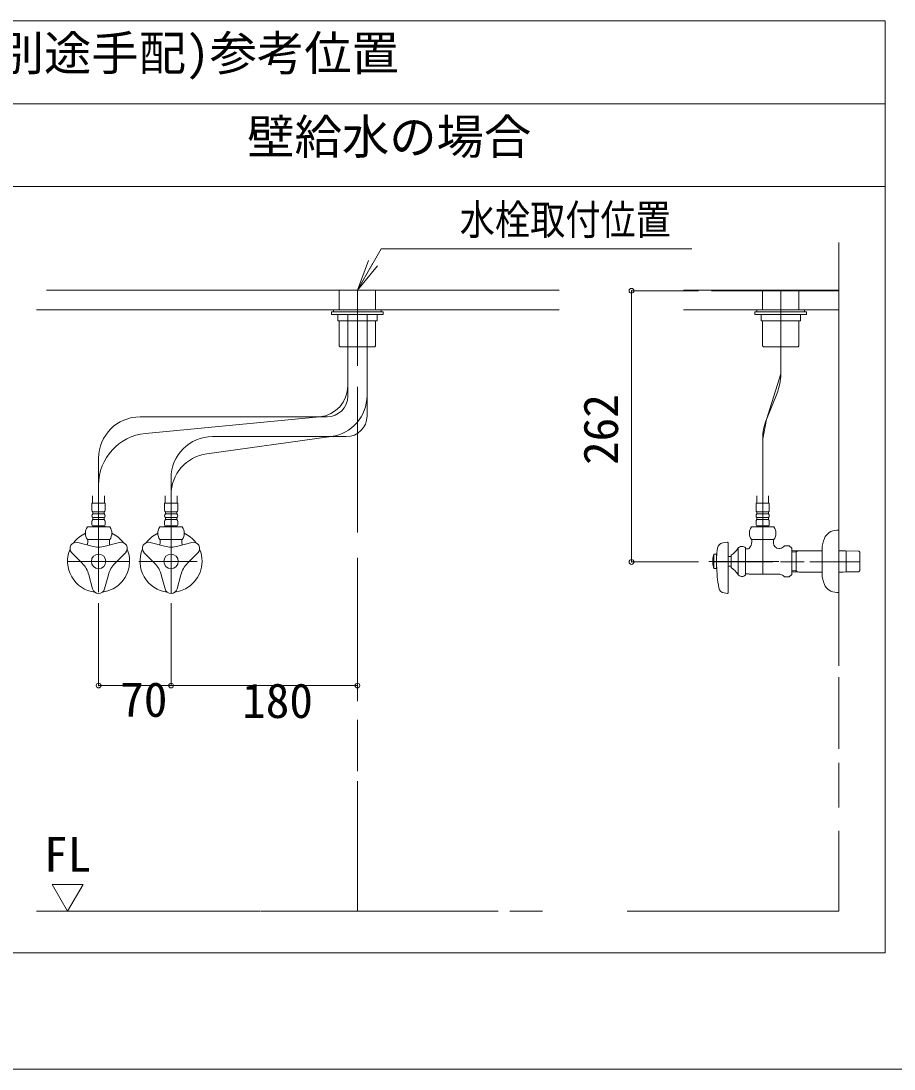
# Model space of a CAD drawing. Units: millimetres, scale not verified. Extents: x -1403 to 1403, y -962 to 946.
# Drawn here: x 470 to 987, y -962 to -342 of the extents above; entities that cross this region are included whole.
import ezdxf
from ezdxf.enums import TextEntityAlignment as Align

# ---------------------------------------------------------------- set-up
doc = ezdxf.new("R2010")
doc.units = ezdxf.units.MM
doc.header["$LTSCALE"] = 7
doc.header["$PDMODE"] = 32
doc.header["$PDSIZE"] = 2.8
doc.layers.add('F-0', color=7, linetype='Continuous', lineweight=15)
doc.styles.add('ＭＳ ゴシック', font='')
doc.styles.get('ＭＳ ゴシック').set_extended_font_data('MS Gothic')

msp = doc.modelspace()

# ---------------------------------------------------------------- linework, layer by layer
at = {"layer": 'F-0', "lineweight": 18}
for p, q in [((-59.327, -341.815), (981.923, -341.815)), ((-59.327, -390.815), (981.923, -390.815))]:
    msp.add_line(p, q, dxfattribs=at)
at = {"layer": 'F-0'}
for p, q in [((461.298, -439.815), (981.923, -439.815)), ((669.548, -501.065), (683.693, -476.565)), ((683.693, -476.565), (867.443, -476.565)), ((954.361, -472.89), (954.361, -501.45)), ((954.361, -472.89), (954.361, -562.796)), ((669.548, -501.065), (676.084, -483.62)), ((669.548, -501.065), (678.736, -485.151)), ((669.548, -501.065), (681.388, -486.683)), ((485.654, -501.065), (788.986, -501.065)), ((788.986, -501.065), (486.62, -501.065)), ((658.83, -501.065), (658.83, -512.702)), ((669.548, -501.099), (669.548, -545.917)), ((680.267, -512.702), (680.267, -501.065)), ((880.627, -501.45), (878.978, -501.45)), ((954.361, -501.45), (880.627, -501.45)), ((909.342, -512.702), (909.342, -501.065)), ((920.061, -550.662), (920.061, -501.065)), ((930.78, -501.065), (930.78, -512.702)), ((954.361, -501.45), (954.361, -536.231)), ((479.673, -512.702), (491.933, -512.702)), ((788.986, -512.702), (486.481, -512.702)), ((654.236, -513.927), (654.236, -515.458)), ((684.861, -513.927), (654.236, -513.927)), ((655.461, -512.702), (683.636, -512.702)), ((655.461, -513.927), (655.461, -512.702)), ((683.636, -513.927), (655.461, -513.927)), ((683.636, -512.702), (683.636, -513.927)), ((684.861, -515.458), (684.861, -513.927)), ((862.486, -512.702), (880.34, -512.702)), ((954.361, -512.702), (878.967, -512.702)), ((879.293, -512.702), (954.361, -512.702)), ((904.748, -515.458), (904.748, -513.927)), ((904.748, -513.927), (935.373, -513.927)), ((905.973, -512.702), (905.973, -513.927)), ((934.148, -512.702), (905.973, -512.702)), ((905.973, -513.927), (934.148, -513.927)), ((934.148, -513.927), (934.148, -512.702)), ((935.373, -513.927), (935.373, -515.458)), ((654.236, -515.458), (684.861, -515.458)), ((681.186, -515.458), (657.911, -515.458)), ((657.911, -515.458), (657.911, -519.133)), ((657.911, -519.133), (681.186, -519.133)), ((658.83, -519.133), (658.83, -534.078)), ((663.848, -557.72), (663.848, -515.299)), ((663.848, -557.72), (663.848, -519.133)), ((675.248, -563.477), (675.248, -515.514)), ((675.248, -563.477), (675.248, -519.133)), ((680.267, -534.078), (680.267, -519.133)), ((681.186, -519.133), (681.186, -515.458)), ((684.861, -514.846), (684.861, -515.458)), ((904.748, -514.846), (904.748, -515.458)), ((935.373, -515.458), (904.748, -515.458)), ((908.423, -515.458), (931.698, -515.458)), ((908.423, -519.133), (908.423, -515.458)), ((931.698, -519.133), (908.423, -519.133)), ((909.342, -534.078), (909.342, -519.133)), ((930.78, -519.133), (930.78, -534.078)), ((931.698, -515.458), (931.698, -519.133)), ((659.289, -534.538), (658.83, -534.078)), ((659.442, -534.691), (659.289, -534.538)), ((659.442, -534.691), (679.103, -534.691)), ((679.103, -534.691), (679.655, -534.691)), ((679.808, -534.538), (679.655, -534.691)), ((680.267, -534.078), (679.808, -534.538)), ((909.342, -534.078), (909.801, -534.538)), ((909.801, -534.538), (909.955, -534.691)), ((910.506, -534.691), (909.955, -534.691)), ((930.167, -534.691), (910.506, -534.691)), ((930.167, -534.691), (930.32, -534.538)), ((930.32, -534.538), (930.78, -534.078)), ((663.848, -563.762), (663.848, -557.72)), ((954.361, -555.962), (954.361, -579.731)), ((669.548, -558.311), (669.548, -644.383)), ((675.248, -575.497), (675.248, -563.477)), ((917.836, -562.121), (911.578, -577.633)), ((540.923, -576.012), (647.217, -576.012)), ((544.142, -585.839), (647.217, -576.012)), ((651.598, -576.012), (647.217, -576.012)), ((954.361, -573.754), (954.361, -596.999)), ((580.452, -597.901), (654.094, -587.747)), ((583.798, -587.747), (654.094, -587.747)), ((662.998, -587.747), (654.094, -587.747)), ((954.361, -587.369), (954.361, -716.34)), ((909.353, -589.092), (909.353, -669.196)), ((516.423, -600.512), (516.423, -616.326)), ((559.298, -612.247), (559.298, -622.171)), ((954.361, -609.949), (954.361, -723.279)), ((516.423, -616.326), (516.423, -679.78)), ((516.423, -616.326), (516.423, -679.78)), ((512.91, -622.824), (512.909, -627.056)), ((519.951, -627.056), (519.953, -622.824)), ((555.785, -622.824), (555.784, -627.056)), ((559.298, -622.171), (559.298, -680.527)), ((559.298, -622.171), (559.298, -680.527)), ((562.826, -627.056), (562.828, -622.824)), ((905.825, -627.056), (905.823, -622.824)), ((912.866, -622.824), (912.867, -627.056)), ((520.343, -627.056), (512.503, -627.056)), ((512.503, -627.056), (512.503, -631.19)), ((513.055, -632.262), (519.792, -632.262)), ((513.055, -633.487), (513.055, -632.262)), ((519.792, -632.262), (519.792, -633.487)), ((520.343, -631.19), (520.343, -627.056)), ((563.218, -627.056), (555.378, -627.056)), ((555.378, -627.056), (555.378, -631.19)), ((555.93, -632.262), (562.667, -632.262)), ((555.93, -633.487), (555.93, -632.262)), ((562.667, -632.262), (562.667, -633.487)), ((563.218, -631.19), (563.218, -627.056)), ((905.433, -627.056), (913.273, -627.056)), ((905.433, -631.19), (905.433, -627.056)), ((912.722, -632.262), (905.984, -632.262)), ((905.984, -632.262), (905.984, -633.487)), ((912.722, -633.487), (912.722, -632.262)), ((913.273, -627.056), (913.273, -631.19)), ((512.503, -637.928), (512.503, -639.918)), ((519.792, -633.487), (513.055, -633.487)), ((513.055, -635.631), (519.792, -635.631)), ((513.055, -636.856), (513.055, -635.631)), ((519.792, -636.856), (513.055, -636.856)), ((519.792, -635.631), (519.792, -636.856)), ((520.343, -639.918), (520.343, -637.928)), ((555.378, -637.928), (555.378, -639.918)), ((562.667, -633.487), (555.93, -633.487)), ((555.93, -635.631), (562.667, -635.631)), ((555.93, -636.856), (555.93, -635.631)), ((562.667, -636.856), (555.93, -636.856)), ((562.667, -635.631), (562.667, -636.856)), ((563.218, -639.918), (563.218, -637.928)), ((905.433, -639.918), (905.433, -637.928)), ((905.984, -633.487), (912.722, -633.487)), ((912.722, -635.631), (905.984, -635.631)), ((905.984, -635.631), (905.984, -636.856)), ((905.984, -636.856), (912.722, -636.856)), ((912.722, -636.856), (912.722, -635.631)), ((913.273, -637.928), (913.273, -639.918)), ((509.765, -641.143), (523.081, -641.143)), ((513.116, -640.531), (519.731, -640.531)), ((552.64, -641.143), (565.956, -641.143)), ((555.991, -640.531), (562.606, -640.531)), ((916.011, -641.143), (902.695, -641.143)), ((912.661, -640.531), (906.046, -640.531)), ((954.361, -643.165), (953.136, -643.165)), ((954.361, -643.165), (954.361, -679.731)), ((504.113, -650.334), (512.46, -652.57)), ((523.081, -648.677), (509.765, -648.677)), ((509.992, -648.677), (509.992, -649.91)), ((509.992, -648.677), (510.704, -648.677)), ((510.704, -648.677), (522.143, -648.677)), ((528.733, -650.334), (520.386, -652.57)), ((522.143, -648.677), (522.855, -648.677)), ((522.855, -648.677), (522.855, -649.91)), ((522.855, -649.91), (522.855, -650.821)), ((546.988, -650.334), (555.335, -652.57)), ((565.956, -648.677), (552.64, -648.677)), ((552.867, -648.677), (552.867, -649.91)), ((552.867, -648.677), (553.579, -648.677)), ((553.579, -648.677), (565.018, -648.677)), ((571.608, -650.334), (563.261, -652.57)), ((565.018, -648.677), (565.73, -648.677)), ((565.73, -648.677), (565.73, -649.91)), ((565.73, -649.91), (565.73, -650.821)), ((885.797, -650.635), (888.485, -650.257)), ((888.834, -650.561), (888.834, -680.175)), ((902.695, -648.677), (916.011, -648.677)), ((902.922, -648.677), (903.633, -648.677)), ((902.922, -648.677), (902.922, -649.91)), ((903.633, -648.677), (915.073, -648.677)), ((915.073, -648.677), (915.784, -648.677)), ((500.564, -656.482), (506.674, -662.592)), ((532.283, -656.482), (526.173, -662.592)), ((543.439, -656.482), (549.549, -662.592)), ((575.158, -656.482), (569.048, -662.592)), ((880.382, -657.252), (880.18, -658.018)), ((880.382, -657.252), (882.097, -657.252)), ((880.382, -657.252), (880.382, -665.827)), ((882.097, -665.827), (882.097, -657.252)), ((894.916, -656.226), (894.916, -653.524)), ((894.916, -656.226), (894.916, -666.853)), ((899.247, -669.545), (899.247, -653.534)), ((901.028, -654.19), (901.334, -653.883)), ((918.847, -653.883), (919.409, -653.883)), ((922.216, -652.345), (921.574, -652.986)), ((925.118, -652.345), (922.216, -652.345)), ((925.118, -652.345), (926.503, -653.73)), ((926.503, -669.349), (926.503, -653.73)), ((926.503, -655.33), (929.566, -655.265)), ((926.503, -656.051), (929.259, -655.984)), ((930.551, -655.231), (929.259, -655.977)), ((929.259, -655.265), (929.259, -667.815)), ((929.566, -655.265), (930.857, -655.231)), ((944.561, -654.065), (944.561, -669.015)), ((954.361, -655.231), (957.061, -655.231)), ((957.061, -655.231), (958.353, -655.265)), ((958.353, -655.265), (966.217, -655.433)), ((958.659, -655.977), (958.659, -655.265)), ((958.659, -667.815), (958.659, -655.977)), ((966.217, -655.433), (966.928, -656.183)), ((966.928, -656.184), (966.928, -656.183)), ((966.928, -656.487), (966.928, -656.184)), ((966.928, -666.593), (966.928, -656.487)), ((498.048, -661.54), (534.798, -661.54)), ((534.798, -661.54), (498.048, -661.54)), ((540.307, -661.54), (544.777, -661.54)), ((540.923, -661.54), (574.803, -661.54)), ((669.548, -659.531), (669.548, -744.226)), ((918.995, -661.54), (877.553, -661.54)), ((915.424, -661.892), (880.382, -661.892)), ((888.834, -658.63), (890.672, -658.63)), ((890.672, -657.865), (890.672, -665.215)), ((933.938, -661.892), (919.983, -661.892)), ((966.928, -661.892), (937.259, -661.892)), ((512.873, -677.803), (510.637, -669.457)), ((519.973, -677.803), (522.21, -669.457)), ((555.748, -677.803), (553.512, -669.457)), ((562.848, -677.803), (565.085, -669.457)), ((890.672, -664.449), (888.834, -664.449)), ((899.247, -668.89), (900.166, -668.89)), ((900.166, -668.89), (901.028, -668.89)), ((901.028, -668.89), (901.334, -669.196)), ((901.334, -669.196), (919.409, -669.196)), ((929.259, -667.095), (926.503, -667.028)), ((929.566, -667.815), (926.503, -667.749)), ((929.259, -667.103), (930.551, -667.848)), ((930.857, -667.848), (929.566, -667.815)), ((943.959, -667.848), (930.857, -667.848)), ((944.561, -667.848), (943.959, -667.848)), ((957.061, -667.848), (954.361, -667.848)), ((958.353, -667.815), (957.061, -667.848)), ((966.217, -667.646), (958.353, -667.815)), ((966.928, -666.896), (966.217, -667.646)), ((966.928, -666.895), (966.928, -666.593)), ((966.928, -666.896), (966.928, -666.895)), ((922.216, -670.734), (921.574, -670.093)), ((886.516, -680.201), (888.485, -680.478)), ((669.548, -702.223), (669.548, -740.783)), ((954.361, -729.952), (954.361, -772.389)), ((669.548, -755.243), (669.548, -785.574)), ((954.361, -780.663), (954.361, -807.191)), ((669.548, -791.552), (669.548, -868.565)), ((954.361, -820.963), (954.361, -868.565)), ((488.861, -852.651), (507.236, -852.651)), ((498.048, -868.565), (488.861, -852.651)), ((507.236, -852.651), (498.048, -868.565)), ((479.673, -868.565), (581.658, -868.565)), ((498.048, -868.565), (570.181, -868.565)), ((581.658, -868.565), (611.783, -868.565)), ((584.527, -868.565), (597.916, -868.565)), ((612.261, -868.565), (749.822, -868.565)), ((625.172, -868.565), (752.771, -868.565)), ((759.722, -868.565), (778.991, -868.565)), ((829.199, -868.565), (954.361, -868.565)), ((862.486, -868.565), (954.361, -868.565)), ((-1402.92, -961.889), (1402.848, -961.889))]:
    msp.add_line(p, q, dxfattribs=at)
at = {"layer": 'F-0', "color": 4, "lineweight": 9}
for p, q in [((831.74, -501.45), (831.74, -661.892)), ((831.74, -501.45), (871.402, -501.45)), ((831.74, -661.892), (871.402, -661.892)), ((516.423, -734.986), (516.423, -686.235)), ((559.298, -734.986), (559.298, -686.235)), ((669.548, -734.986), (669.548, -686.235)), ((516.423, -734.986), (559.298, -734.986)), ((559.298, -734.986), (669.548, -734.986))]:
    msp.add_line(p, q, dxfattribs=at)
at = {"layer": 'F-0', "lineweight": 18}
msp.add_lwpolyline([(981.923, -341.815), (981.923, -893.065), (461.298, -893.065)], dxfattribs=at)
at = {"layer": 'F-0'}
for points in [[(862.486, -501.065), (880.294, -501.065), (954.361, -501.065)], [(909.353, -669.196), (909.353, -589.092), (911.578, -577.633), (920.061, -550.662), (920.061, -501.065)], [(679.655, -534.691), (679.593, -534.691), (668.323, -534.691)], [(909.955, -534.691), (910.016, -534.691), (921.286, -534.691)], [(513.055, -640.531), (512.748, -640.837), (512.748, -641.143)], [(520.098, -641.143), (520.098, -640.837), (519.792, -640.531)], [(555.93, -640.531), (555.623, -640.837), (555.623, -641.143)], [(562.973, -641.143), (562.973, -640.837), (562.667, -640.531)], [(905.678, -641.143), (905.678, -640.837), (905.984, -640.531)], [(912.722, -640.531), (913.028, -640.837), (913.028, -641.143)], [(915.784, -648.677), (915.784, -649.91), (915.784, -650.821)], [(901.028, -654.19), (900.166, -654.19), (899.247, -654.19)], [(930.857, -655.231), (943.959, -655.231), (944.561, -655.231)], [(882.097, -665.827), (880.382, -665.827), (880.217, -665.215)], [(894.916, -666.853), (894.916, -669.196), (894.916, -669.4)], [(926.503, -669.349), (925.118, -670.734), (922.216, -670.734)], [(953.136, -679.915), (954.361, -679.915), (954.361, -679.731)]]:
    msp.add_lwpolyline(points, dxfattribs=at)
for centre in [(516.423, -661.54), (559.298, -661.54)]:
    msp.add_circle(centre, 4.287, dxfattribs=at)
for centre, radius, start, end in [((889.436, -550.662), 30.625, 338.02737, 0), ((645.473, -557.72), 18.375, 275.44583, 360), ((651.598, -563.762), 12.25, 270, 0), ((650.748, -563.477), 24.5, 277.84996, 0), ((540.923, -600.512), 24.5, 90, 180), ((662.998, -575.497), 12.25, 270, 0), ((939.978, -589.092), 30.625, 158.02737, 180), ((547.048, -616.326), 30.625, 95.44583, 180), ((583.798, -612.247), 24.5, 90, 180), ((583.798, -622.171), 24.5, 97.84996, 180), ((513.821, -631.19), 1.318, 180, 234.43222), ((519.026, -631.19), 1.318, 305.56778, 0), ((556.696, -631.19), 1.318, 180, 234.43222), ((561.901, -631.19), 1.318, 305.56778, 0), ((906.751, -631.19), 1.318, 180, 234.43222), ((911.955, -631.19), 1.318, 305.56778, 0), ((513.821, -634.559), 1.318, 125.56778, 234.43222), ((513.821, -637.928), 1.318, 125.56778, 180), ((519.026, -634.559), 1.318, 305.56778, 54.43222), ((519.026, -637.928), 1.318, 0, 54.43222), ((556.696, -634.559), 1.318, 125.56778, 234.43222), ((556.696, -637.928), 1.318, 125.56778, 180), ((561.901, -634.559), 1.318, 305.56778, 54.43222), ((561.901, -637.928), 1.318, 0, 54.43222), ((906.751, -634.559), 1.318, 125.56778, 234.43222), ((906.751, -637.928), 1.318, 125.56778, 180), ((911.955, -634.559), 1.318, 305.56778, 54.43222), ((911.955, -637.928), 1.318, 0, 54.43222), ((515.351, -644.91), 6.737, 146.00705, 213.99295), ((513.116, -639.918), 0.613, 180, 270), ((519.731, -639.918), 0.613, 270, 0), ((517.495, -644.91), 6.737, 326.00705, 33.99295), ((558.226, -644.91), 6.737, 146.00705, 213.99295), ((555.991, -639.918), 0.613, 180, 270), ((562.606, -639.918), 0.613, 270, 0), ((560.37, -644.91), 6.737, 326.00705, 33.99295), ((908.281, -644.91), 6.737, 146.00705, 213.99295), ((906.046, -639.918), 0.613, 180, 270), ((912.661, -639.918), 0.613, 270, 0), ((910.425, -644.91), 6.737, 326.00705, 33.99295), ((953.136, -651.127), 7.963, 90, 156.44354), ((503.162, -653.883), 3.675, 75, 225), ((516.423, -661.54), 18.375, 115.15066, 143.05689), ((504.225, -649.91), 5.767, 340.64106, 0), ((525.917, -650.821), 3.062, 180, 199.83613), ((516.423, -661.54), 18.375, 36.94311, 64.84934), ((529.684, -653.883), 3.675, 315, 105), ((546.037, -653.883), 3.675, 75, 225), ((559.298, -661.54), 18.375, 115.15066, 143.05689), ((547.1, -649.91), 5.767, 340.64106, 0), ((568.792, -650.821), 3.062, 180, 199.83613), ((559.298, -661.54), 18.375, 36.94311, 64.84934), ((572.559, -653.883), 3.675, 315, 105), ((886.309, -654.275), 3.675, 98.00409, 170.40851), ((888.528, -650.561), 0.306, 0, 98.00409), ((897.155, -649.91), 5.767, 316.4444, 0), ((918.847, -650.821), 3.062, 180, 270), ((959.873, -654.065), 15.312, 156.44354, 180), ((516.423, -661.54), 18.375, 156.94311, 263.05689), ((516.423, -637.779), 15.312, 255, 285), ((516.423, -661.54), 18.375, 0, 23.05689), ((559.298, -661.54), 18.375, 156.94311, 263.05689), ((559.298, -637.779), 15.312, 255, 285), ((559.298, -661.54), 18.375, 0, 23.05689), ((927.98, -661.317), 45.938, 170.40851, 177.22136), ((882.46, -645.672), 14.7, 303.95919, 326.04081), ((897.103, -655.721), 3.062, 45.573, 143.1301), ((919.409, -650.821), 3.062, 270, 315), ((495.846, -673.42), 15.312, 15, 45), ((516.423, -661.54), 18.375, 276.94311, 0), ((537, -673.42), 15.312, 135, 165), ((538.721, -673.42), 15.312, 15, 45), ((559.298, -661.54), 18.375, 276.94311, 0), ((579.875, -673.42), 15.312, 135, 165), ((895.082, -661.54), 15.312, 166.70293, 180), ((895.082, -661.54), 15.312, 180, 193.29707), ((895.082, -661.54), 15.312, 193.29707, 193.88654), ((973.972, -661.54), 91.908, 181.52753, 189.8029), ((882.46, -677.407), 14.7, 33.95919, 56.04081), ((897.103, -667.358), 3.062, 216.8699, 314.427), ((919.409, -672.258), 3.062, 45, 90), ((959.873, -669.015), 15.312, 180, 203.55646), ((953.136, -671.952), 7.963, 203.55646, 270), ((516.423, -676.852), 3.675, 195, 345), ((559.298, -676.852), 3.675, 195, 345), ((887.027, -676.562), 3.675, 189.8029, 262), ((888.528, -680.175), 0.306, 262, 0)]:
    msp.add_arc(centre, radius, start, end, dxfattribs=at)
at = {"layer": 'F-0', "color": 6}
for p in [(831.74, -501.45), (831.74, -661.892), (516.423, -734.986), (559.298, -734.986), (669.548, -734.986)]:
    msp.add_point(p, dxfattribs=at)

# ---------------------------------------------------------------- texts
at = {"layer": 'F-0', "style": 'ＭＳ ゴシック'}
for s, p in [('止水栓(別途手配)参考位置', (358.145, -377.257)), ('壁給水の場合', (604.385, -426.718)), ('70', (529.222, -759.668)), ('180', (601.35, -760.356)), ('FL', (484.144, -851.223))]:
    msp.add_text(s, height=20.53, dxfattribs=at).set_placement(p, align=Align.BOTTOM_LEFT)
at = {"layer": 'F-0', "style": 'ＭＳ ゴシック', "width": 0.85}
msp.add_text('水栓取付位置', height=17.96, dxfattribs=at).set_placement((730.104, -473.719), align=Align.BOTTOM_LEFT)
at = {"layer": 'F-0', "style": 'ＭＳ ゴシック'}
msp.add_text('262', height=20.53, rotation=90, dxfattribs=at).set_placement((829.928, -604.497), align=Align.BOTTOM_LEFT)

doc.saveas('drawing.dxf')
